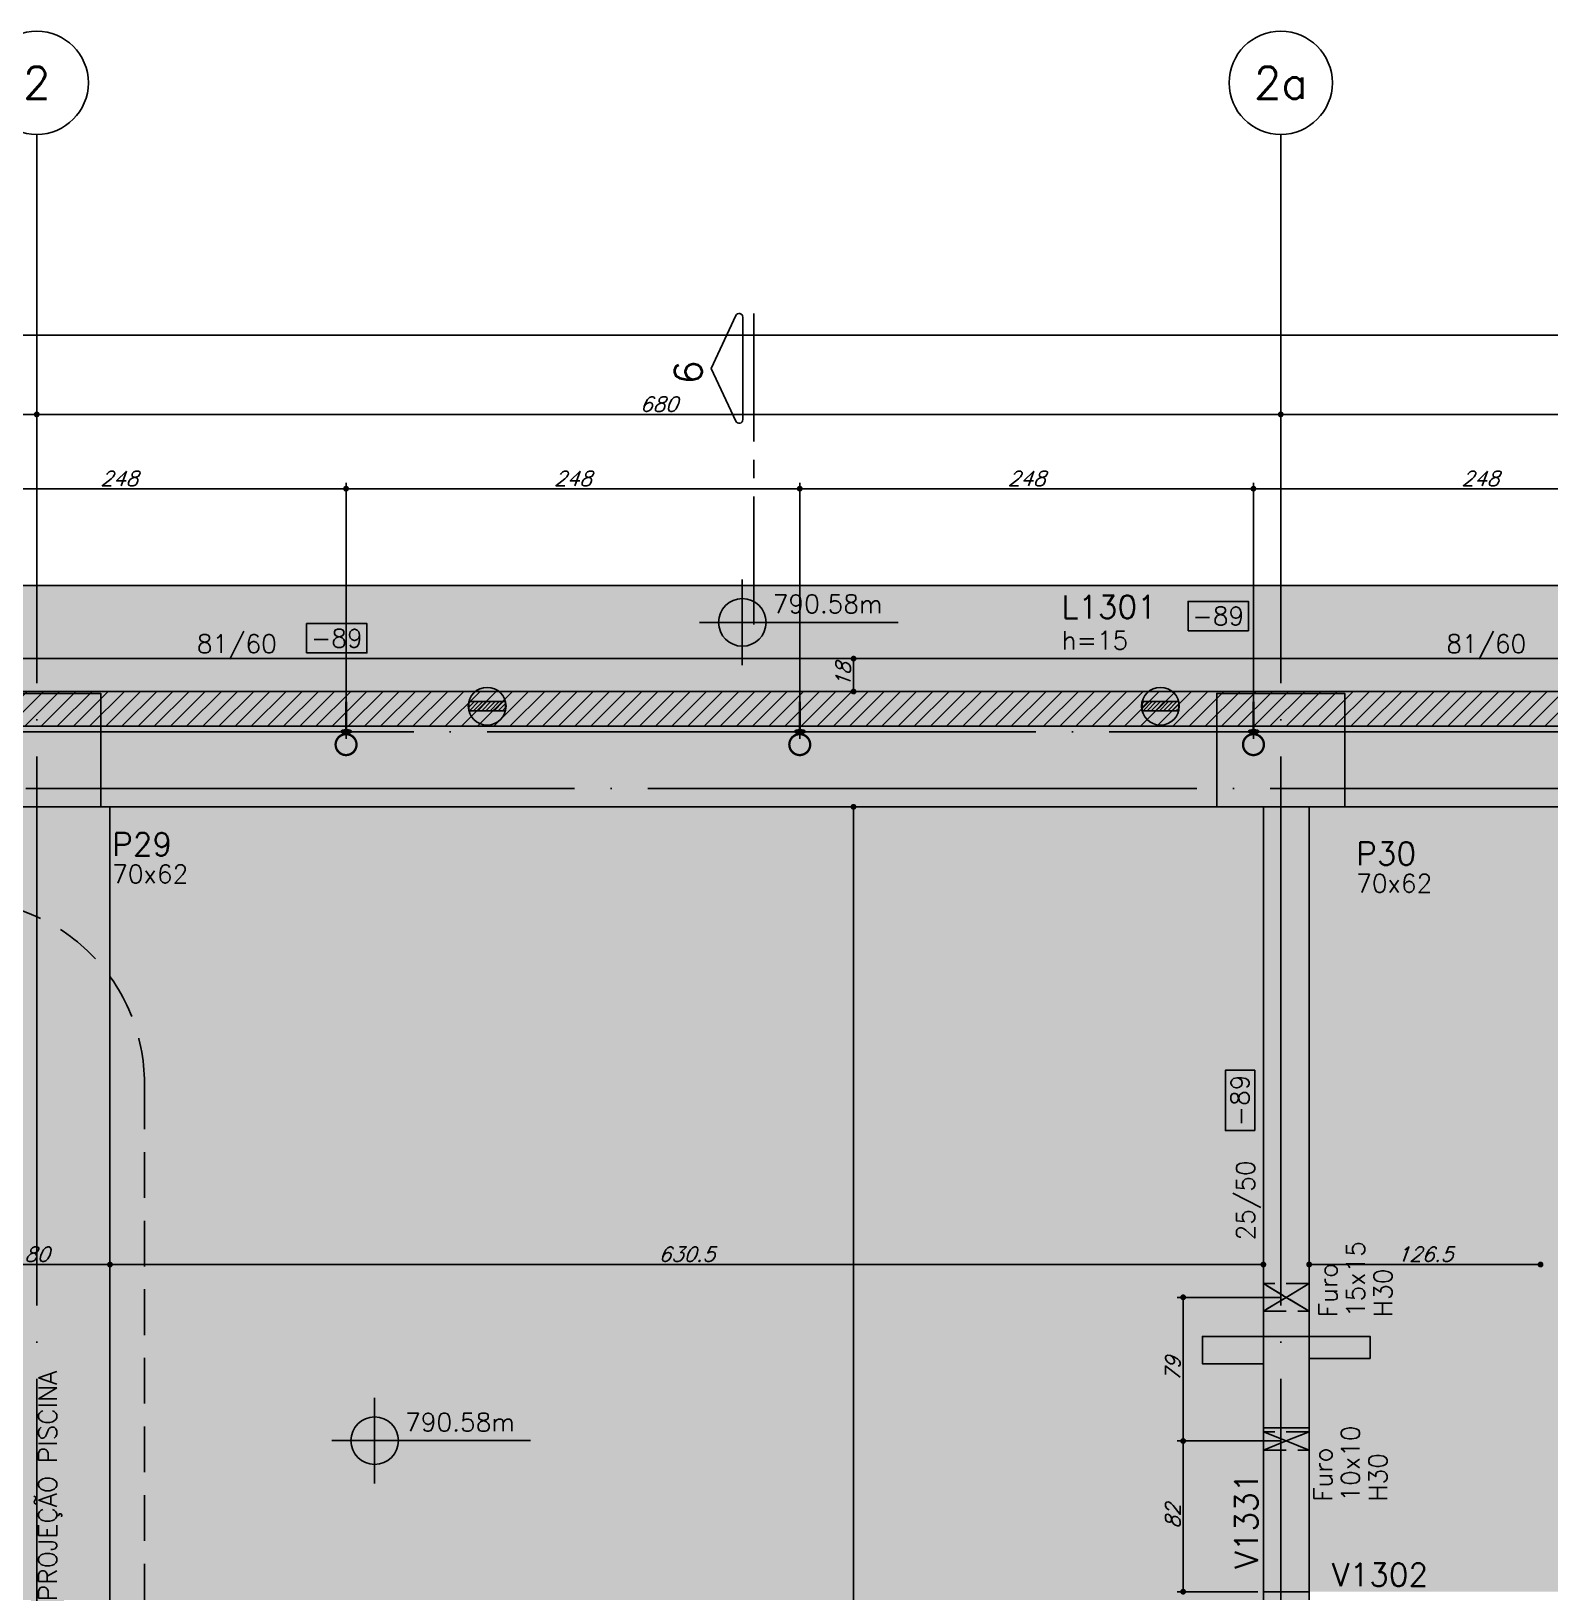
# Model space of a CAD drawing. Extents: x -5051 to 5519, y -2218 to 2282.
# Drawn here: x -2623 to -1793, y 904 to 1757 of the extents above; entities that cross this region are included whole.
import ezdxf
from ezdxf.enums import TextEntityAlignment as Align

# ---------------------------------------------------------------- set-up
doc = ezdxf.new("R2010")
doc.units = 0
doc.header["$LTSCALE"] = 50
doc.header["$MEASUREMENT"] = 0
for name, pattern in [('DASHED', [0.75, 0.5, -0.25]), ('EIXO', [6.8, 6, -0.4, 0, -0.4]), ('HIDDEN', [0.375, 0.25, -0.125])]:
    doc.linetypes.add(name, pattern=pattern)
doc.layers.get('0').update_dxf_attribs({"linetype": 'CONTINUOUS'})
doc.layers.get('DEFPOINTS').update_dxf_attribs({"linetype": 'CONTINUOUS'})
for name, color, linetype in [('71', 6, 'CONTINUOUS'), ('F-ARM', 6, 'CONTINUOUS'), ('F-CORTE', 4, 'CONTINUOUS'), ('F-CORTE-INDICAÇÃO', 4, 'CONTINUOUS'), ('F-COTAS', 106, 'CONTINUOUS'), ('F-COTAS ANCORAGEM', 106, 'CONTINUOUS'), ('F-COTAS-FUROS VIGA', 50, 'CONTINUOUS'), ('F-DESNIVEL-8', 11, 'CONTINUOUS'), ('F-EIXO', 12, 'EIXO'), ('F-FURO-PAREDE', 2, 'HIDDEN'), ('F-FURO-PAREDE-TEXTOS', 2, 'CONTINUOUS'), ('F-GANCHOS', 4, 'CONTINUOUS'), ('F-LAJES', 3, 'CONTINUOUS'), ('F-LAJES-DIM', 2, 'CONTINUOUS'), ('F-LAJES-NOME', 4, 'CONTINUOUS'), ('F-NÍVEL-PLANTA', 2, 'CONTINUOUS'), ('F-PILARES-DIM', 172, 'CONTINUOUS'), ('F-PILARES-M', 170, 'CONTINUOUS'), ('F-PILARES-NOME', 170, 'CONTINUOUS'), ('F-PILARES-S', 170, 'CONTINUOUS'), ('F-SOLIDO-CORTE', 71, 'CONTINUOUS'), ('F-TEXTO', 6, 'CONTINUOUS'), ('F-TEXTO-YELLOW', 2, 'CONTINUOUS'), ('F-VIGAS', 3, 'CONTINUOUS'), ('F-VIGAS-DIM', 2, 'CONTINUOUS'), ('F-VIGAS-NOME', 4, 'CONTINUOUS')]:
    doc.layers.add(name, color=color, linetype=linetype)
doc.layers.add('F-DESNIVEL-3', color=7, linetype='CONTINUOUS', true_color=0xd5c7ff)
doc.layers.add('F-DESNIVEL-6', color=7, linetype='CONTINUOUS', true_color=0xffdebd)
doc.styles.add('CP-TEXT-INCL', font='simplex.shx', dxfattribs={"oblique": 20})
doc.styles.add('MCP', font='simplex.shx')
doc.styles.add('ROMANS', font='simplex.shx')
doc.dimstyles.new('CP-COTAS-50', dxfattribs={"dimscale": 0.64, "dimtxt": 12.5, "dimasz": 5, "dimexe": 5, "dimexo": 5, "dimgap": 2.5, "dimtad": 1, "dimdec": 1, "dimdsep": 46, "dimtxsty": 'CP-TEXT-INCL', "dimblk1": 'DOT', "dimblk2": 'DOT', "dimsah": 1, "dimcen": 9, "dimclrd": 256, "dimclre": 256, "dimclrt": 256, "dimadec": 0, "dimazin": 0, "dimtfac": 1, "dimtdec": 1, "dimtmove": 2, "dimatfit": 3, "dimldrblk": 'DOT', "dimfxl": 5, "dimtolj": 1, "dimarcsym": 0})

# ---------------------------------------------------------------- blocks, each defined once
blk = doc.blocks.new('*U3')
at = {"layer": 'F-EIXO'}
blk.add_line((0, 0), (7197, 0), dxfattribs=at)
at = {"layer": 'F-TEXTO', "style": 'ROMANS'}
blk.add_attdef('EIXO', text='', height=17.5, dxfattribs=at).set_placement((-28.2072, 0), align=Align.MIDDLE_CENTER)
blk = doc.blocks.new('*U4')
at = {"layer": 'F-EIXO'}
blk.add_line((0, 0), (7285, 0), dxfattribs=at)
at = {"layer": 'F-TEXTO', "style": 'ROMANS'}
blk.add_attdef('EIXO', text='', height=17.5, dxfattribs=at).set_placement((-28.2072, 0), align=Align.MIDDLE_CENTER)
blk = doc.blocks.new('*U214')
at = {"layer": 'F-EIXO'}
blk.add_line((0, 0), (0, -2495.78), dxfattribs=at)
at = {"layer": 'F-EIXO', "color": 2, "linetype": 'Continuous'}
blk.add_circle((0, 28.21), 28.21, dxfattribs=at)
at = {"layer": 'F-TEXTO', "style": 'ROMANS'}
blk.add_attdef('EIXO', text='', height=17.5, rotation=360, dxfattribs=at).set_placement((0, 28.21), align=Align.MIDDLE_CENTER)
blk = doc.blocks.new('*U9')
at = {"layer": 'F-LAJES-DIM', "color": 1}
blk.add_lwpolyline([(0, 0), (33, 0), (33, 16), (0, 16)], close=True, dxfattribs=at)
at = {"layer": 'F-LAJES-DIM', "style": 'MCP'}
blk.add_attdef('DIM', text='', height=10, dxfattribs=at).set_placement((16.5, 8), align=Align.MIDDLE_CENTER)
blk = doc.blocks.new('*U12')
at = {"layer": 'F-VIGAS-DIM', "color": 1}
blk.add_lwpolyline([(0, 0), (33, 0), (33, 16), (0, 16)], close=True, dxfattribs=at)
at = {"layer": 'F-VIGAS-DIM', "style": 'MCP'}
blk.add_attdef('DIM', text='', height=10, dxfattribs=at).set_placement((16.5, 8), align=Align.MIDDLE_CENTER)
blk = doc.blocks.new('Nível - Planta')
at = {"layer": 'F-NÍVEL-PLANTA'}
h = blk.add_hatch(color=71, dxfattribs=at)
h.paths.add_polyline_path([(0, 0), (0, 0.26, 0.414214), (-0.26, 0)])
h.paths.add_polyline_path([(0.26, 0), (0, 0), (0, -0.26, 0.414214)])
for p, q in [((0, -0.469), (0, 0.469)), ((-0.469, 0), (1.704, 0))]:
    blk.add_line(p, q, dxfattribs=at)
blk.add_circle((0, 0), 0.26, dxfattribs=at)
at = {"layer": 'F-TEXTO', "color": 3, "style": 'MCP'}
blk.add_attdef('NÍVEL', (0.333, 0.102), '', height=0.2, dxfattribs=at)
blk = doc.blocks.new('*U16')
at = {"layer": 'F-CORTE-INDICAÇÃO'}
for p, q in [((70, 0), (0, 0)), ((80, 0), (90, 0)), ((100, 0), (170, 0))]:
    blk.add_line(p, q, dxfattribs=at)
blk.add_lwpolyline([(112, 6, -0.802585), (111.15, 9.81), (140, 23.26), (168.85, 9.81, -0.802585), (168, 6)], format="xyb", close=True, dxfattribs=at)
at = {"layer": 'F-CORTE-INDICAÇÃO', "style": 'ROMANS'}
blk.add_attdef('CORTE', text='', height=15, dxfattribs=at).set_placement((140, 35.76), align=Align.MIDDLE_CENTER)
at = {"layer": 'F-CORTE-INDICAÇÃO', "color": 2, "style": 'ROMANS'}
blk.add_attdef('FOLHA', text='', height=12, dxfattribs=at).set_placement((140, -10), align=Align.MIDDLE_CENTER)
blk = doc.blocks.new('_DOT')
at = {"color": 0, "linetype": 'ByBlock'}
blk.add_line((-0.5, 0), (-1, 0), dxfattribs=at)
at = {"color": 0, "linetype": 'ByBlock', "const_width": 0.5}
blk.add_lwpolyline([(-0.25, 0, 1), (0.25, 0, 1)], format="xyb", close=True, dxfattribs=at)
blk = doc.blocks.new('*D96')
at = {"layer": 'DEFPOINTS', "color": 0, "linetype": 'Continuous', "transparency": 16777216}
for p in [(-2173.54, 1333.5), (-2173.54, 1333.5), (-2173.54, 399)]:
    blk.add_point(p, dxfattribs=at)
at = {"layer": 'F-COTAS', "linetype": 'Continuous', "lineweight": -2, "transparency": 16777216}
blk.add_line((-2173.54, 402.2), (-2173.54, 1330.3), dxfattribs=at)
at = {"layer": 'F-COTAS', "linetype": 'Continuous', "lineweight": -2, "transparency": 16777216, "xscale": 3.2, "yscale": 3.2, "zscale": 3.2}
for p, rotation in [((-2173.54, 1333.5), 90), ((-2173.54, 399), 270)]:
    blk.add_blockref('_DOT', p, dxfattribs=dict(at, rotation=rotation))
at = {"layer": 'F-COTAS', "linetype": 'Continuous', "transparency": 16777216, "insert": (-2179.14, 866.25), "char_height": 8, "attachment_point": 5, "rotation": 90, "style": 'CP-TEXT-INCL'}
blk.add_mtext('\\A1;934.5', dxfattribs=at)
blk = doc.blocks.new('*D97')
at = {"layer": 'DEFPOINTS', "color": 0, "linetype": 'Continuous', "transparency": 16777216}
for p in [(-2173.54, 1414.5), (-2173.54, 1414.5), (-2173.54, 1396.5)]:
    blk.add_point(p, dxfattribs=at)
at = {"layer": 'F-COTAS', "linetype": 'Continuous', "lineweight": -2, "transparency": 16777216}
blk.add_line((-2173.54, 1399.7), (-2173.54, 1411.3), dxfattribs=at)
at = {"layer": 'F-COTAS', "linetype": 'Continuous', "lineweight": -2, "transparency": 16777216, "xscale": 3.2, "yscale": 3.2, "zscale": 3.2}
for p, rotation in [((-2173.54, 1414.5), 90), ((-2173.54, 1396.5), 270)]:
    blk.add_blockref('_DOT', p, dxfattribs=dict(at, rotation=rotation))
at = {"layer": 'F-COTAS', "linetype": 'Continuous', "transparency": 16777216, "insert": (-2179.14, 1405.5), "char_height": 8, "attachment_point": 5, "rotation": 90, "style": 'CP-TEXT-INCL'}
blk.add_mtext('\\A1;18', dxfattribs=at)
blk = doc.blocks.new('*D147')
at = {"layer": 'DEFPOINTS', "color": 0, "linetype": 'Continuous', "transparency": 16777216}
for p in [(-2660, 1083.32), (-2580, 1083.32), (-2580, 1083.32)]:
    blk.add_point(p, dxfattribs=at)
at = {"layer": 'F-COTAS', "linetype": 'Continuous', "lineweight": -2, "transparency": 16777216}
blk.add_line((-2656.8, 1083.32), (-2583.2, 1083.32), dxfattribs=at)
at = {"layer": 'F-COTAS', "linetype": 'Continuous', "lineweight": -2, "transparency": 16777216, "xscale": 3.2, "yscale": 3.2, "zscale": 3.2, "rotation": 180}
blk.add_blockref('_DOT', (-2660, 1083.32), dxfattribs=at)
at = {"layer": 'F-COTAS', "linetype": 'Continuous', "lineweight": -2, "transparency": 16777216, "xscale": 3.2, "yscale": 3.2, "zscale": 3.2}
blk.add_blockref('_DOT', (-2580, 1083.32), dxfattribs=at)
at = {"layer": 'F-COTAS', "linetype": 'Continuous', "transparency": 16777216, "insert": (-2620, 1088.92), "char_height": 8, "attachment_point": 5, "style": 'CP-TEXT-INCL'}
blk.add_mtext('\\A1;80', dxfattribs=at)
blk = doc.blocks.new('*D148')
at = {"layer": 'DEFPOINTS', "color": 0, "linetype": 'Continuous', "transparency": 16777216}
for p in [(-2580, 1083.32), (-1949.5, 1083.32), (-1949.5, 1083.32)]:
    blk.add_point(p, dxfattribs=at)
at = {"layer": 'F-COTAS', "linetype": 'Continuous', "lineweight": -2, "transparency": 16777216}
blk.add_line((-2576.8, 1083.32), (-1952.7, 1083.32), dxfattribs=at)
at = {"layer": 'F-COTAS', "linetype": 'Continuous', "lineweight": -2, "transparency": 16777216, "xscale": 3.2, "yscale": 3.2, "zscale": 3.2, "rotation": 180}
blk.add_blockref('_DOT', (-2580, 1083.32), dxfattribs=at)
at = {"layer": 'F-COTAS', "linetype": 'Continuous', "lineweight": -2, "transparency": 16777216, "xscale": 3.2, "yscale": 3.2, "zscale": 3.2}
blk.add_blockref('_DOT', (-1949.5, 1083.32), dxfattribs=at)
at = {"layer": 'F-COTAS', "linetype": 'Continuous', "transparency": 16777216, "insert": (-2264.75, 1088.92), "char_height": 8, "attachment_point": 5, "style": 'CP-TEXT-INCL'}
blk.add_mtext('\\A1;630.5', dxfattribs=at)
blk = doc.blocks.new('*D149')
at = {"layer": 'DEFPOINTS', "color": 0, "linetype": 'Continuous', "transparency": 16777216}
for p in [(-1924.5, 1083.32), (-1798, 1083.32), (-1798, 1083.32)]:
    blk.add_point(p, dxfattribs=at)
at = {"layer": 'F-COTAS', "linetype": 'Continuous', "lineweight": -2, "transparency": 16777216}
blk.add_line((-1921.3, 1083.32), (-1801.2, 1083.32), dxfattribs=at)
at = {"layer": 'F-COTAS', "linetype": 'Continuous', "lineweight": -2, "transparency": 16777216, "xscale": 3.2, "yscale": 3.2, "zscale": 3.2, "rotation": 180}
blk.add_blockref('_DOT', (-1924.5, 1083.32), dxfattribs=at)
at = {"layer": 'F-COTAS', "linetype": 'Continuous', "lineweight": -2, "transparency": 16777216, "xscale": 3.2, "yscale": 3.2, "zscale": 3.2}
blk.add_blockref('_DOT', (-1798, 1083.32), dxfattribs=at)
at = {"layer": 'F-COTAS', "linetype": 'Continuous', "transparency": 16777216, "insert": (-1861.25, 1088.92), "char_height": 8, "attachment_point": 5, "style": 'CP-TEXT-INCL'}
blk.add_mtext('\\A1;126.5', dxfattribs=at)
blk = doc.blocks.new('*D370')
at = {"layer": 'DEFPOINTS', "color": 0, "linetype": 'Continuous', "transparency": 16777216}
for p in [(-1993.36, 986.88), (-1937, 986.88), (-1949.43, 904.5)]:
    blk.add_point(p, dxfattribs=at)
at = {"layer": 'F-COTAS-FUROS VIGA', "linetype": 'Continuous', "lineweight": -2, "transparency": 16777216}
for p, q in [((-1940.2, 986.88), (-1996.56, 986.88)), ((-1993.36, 907.7), (-1993.36, 983.68)), ((-1952.63, 904.5), (-1996.56, 904.5))]:
    blk.add_line(p, q, dxfattribs=at)
at = {"layer": 'F-COTAS-FUROS VIGA', "linetype": 'Continuous', "lineweight": -2, "transparency": 16777216, "xscale": 3.2, "yscale": 3.2, "zscale": 3.2}
for p, rotation in [((-1993.36, 986.88), 90), ((-1993.36, 904.5), 270)]:
    blk.add_blockref('_DOT', p, dxfattribs=dict(at, rotation=rotation))
at = {"layer": 'F-COTAS-FUROS VIGA', "linetype": 'Continuous', "transparency": 16777216, "insert": (-1998.96, 945.69), "char_height": 8, "attachment_point": 5, "rotation": 90, "style": 'CP-TEXT-INCL'}
blk.add_mtext('\\A1;82', dxfattribs=at)
blk = doc.blocks.new('*D371')
at = {"layer": 'DEFPOINTS', "color": 0, "linetype": 'Continuous', "transparency": 16777216}
for p in [(-1937, 1065.39), (-1993.36, 986.88), (-1985.23, 986.88)]:
    blk.add_point(p, dxfattribs=at)
at = {"layer": 'F-COTAS-FUROS VIGA', "linetype": 'Continuous', "lineweight": -2, "transparency": 16777216}
for p, q in [((-1940.2, 1065.39), (-1996.56, 1065.39)), ((-1993.36, 1062.19), (-1993.36, 990.08)), ((-1988.43, 986.88), (-1996.56, 986.88))]:
    blk.add_line(p, q, dxfattribs=at)
at = {"layer": 'F-COTAS-FUROS VIGA', "linetype": 'Continuous', "lineweight": -2, "transparency": 16777216, "xscale": 3.2, "yscale": 3.2, "zscale": 3.2}
for p, rotation in [((-1993.36, 1065.39), 90), ((-1993.36, 986.88), 270)]:
    blk.add_blockref('_DOT', p, dxfattribs=dict(at, rotation=rotation))
at = {"layer": 'F-COTAS-FUROS VIGA', "linetype": 'Continuous', "transparency": 16777216, "insert": (-1998.96, 1026.14), "char_height": 8, "attachment_point": 5, "rotation": 90, "style": 'CP-TEXT-INCL'}
blk.add_mtext('\\A1;79', dxfattribs=at)
blk = doc.blocks.new('PB-ANC_VISTA')
at = {"layer": 'F-GANCHOS'}
h = blk.add_hatch(color=256, dxfattribs=at)
edge = h.paths.add_edge_path()
edge.add_ellipse((0, 0.0049), major_axis=(-0.0142, 0), ratio=0.343552, start_angle=152.7965, end_angle=253.9579, ccw=False)
edge.add_spline(control_points=[(0.0126, 0.0027), (0.0118, 0.0035), (0.0109, 0.0039), (0.0094, 0.0046), (0.0089, 0.0048), (0.0084, 0.0049)], knot_values=[3.709013, 3.709013, 3.709013, 3.709013, 3.826962, 3.826962, 3.975536, 3.975536, 3.975536, 3.975536], degree=3, periodic=0)
edge.add_spline(control_points=[(0.0084, 0.0049), (0.0083, 0.005), (0.0082, 0.005), (0.0075, 0.0052), (0.0068, 0.0054), (0.0054, 0.0056), (0.0046, 0.0057), (0.0025, 0.006), (0.001, 0.006), (-0.0019, 0.006), (-0.0033, 0.0059), (-0.006, 0.0055), (-0.0072, 0.0053), (-0.0083, 0.005), (-0.0084, 0.0049), (-0.0084, 0.0049)], knot_values=[3.975536, 3.975536, 3.975536, 3.975536, 4.020815, 4.020815, 4.214669, 4.214669, 4.408523, 4.408523, 4.746248, 4.746248, 5.083972, 5.083972, 5.421697, 5.421697, 5.450325, 5.450325, 5.450325, 5.450325], degree=3, periodic=0)
edge.add_spline(control_points=[(-0.0084, 0.0049), (-0.009, 0.0047), (-0.0094, 0.0046), (-0.0101, 0.0043), (-0.0109, 0.004), (-0.0119, 0.0031), (-0.0123, 0.0028), (-0.0125, 0.0026)], knot_values=[5.450325, 5.450325, 5.450325, 5.450325, 5.63804, 5.63804, 5.767465, 5.767465, 5.83324, 5.83324, 5.83324, 5.83324], degree=3, periodic=0)
edge.add_ellipse((0, 0.0049), major_axis=(-0.0142, 0), ratio=0.343552, start_angle=286.0421, end_angle=388.2135, ccw=False)
edge.add_arc((0, 0.0406), 0.0312, 262.7795, 270)
edge.add_arc((0, 0.0406), 0.0312, 270, 277.2205)
edge = h.paths.add_edge_path()
edge.add_spline(control_points=[(-0.0084, 0.0049), (-0.0081, 0.0048), (-0.0077, 0.0047), (-0.0062, 0.0044), (-0.0049, 0.0042), (-0.0022, 0.0039), (-0.0008, 0.0039), (0.0023, 0.0039), (0.0039, 0.004), (0.0065, 0.0044), (0.0076, 0.0047), (0.0084, 0.0049)], knot_values=[0.872578, 0.872578, 0.872578, 0.872578, 0.983497, 0.983497, 1.300773, 1.300773, 1.618048, 1.618048, 1.991026, 1.991026, 2.268927, 2.268927, 2.268927, 2.268927], degree=3, periodic=0)
edge.add_spline(control_points=[(0.0084, 0.0049), (0.0089, 0.0048), (0.0094, 0.0046), (0.0109, 0.0039), (0.0118, 0.0035), (0.0126, 0.0027)], knot_values=[3.709013, 3.709013, 3.709013, 3.709013, 3.857587, 3.857587, 3.975536, 3.975536, 3.975536, 3.975536], degree=3, periodic=0)
edge.add_ellipse((0, 0.0049), major_axis=(-0.0142, 0), ratio=0.343552, start_angle=28.2135, end_angle=152.7965, ccw=False)
edge.add_spline(control_points=[(-0.0125, 0.0026), (-0.0123, 0.0028), (-0.0119, 0.0031), (-0.0109, 0.004), (-0.0101, 0.0043), (-0.0094, 0.0046), (-0.009, 0.0047), (-0.0084, 0.0049)], knot_values=[5.450325, 5.450325, 5.450325, 5.450325, 5.5161, 5.5161, 5.645525, 5.645525, 5.83324, 5.83324, 5.83324, 5.83324], degree=3, periodic=0)
blk.add_line((0.0031, 0.0093), (-0.0031, 0.0093), dxfattribs=at)
at = {"layer": 'F-GANCHOS', "const_width": 0.00625}
blk.add_lwpolyline([(-0.0005, 0.0121, -1), (-0.0005, 0.0683, -1)], format="xyb", close=True, dxfattribs=at)
blk.add_lwpolyline([(-0.0005, -0.0757), (-0.0005, 0.0098)], dxfattribs=at)
at = {"layer": 'F-GANCHOS'}
blk.add_ellipse((0, 0.0049), major_axis=(-0.0142, 0), ratio=0.343552, dxfattribs=at)
for points, knots in [([(0.0126, 0.0027), (0.0118, 0.0035), (0.0109, 0.0039), (0.0091, 0.0047), (0.0086, 0.0049), (0.0075, 0.0052), (0.0068, 0.0054), (0.0054, 0.0056), (0.0046, 0.0057), (0.0025, 0.006), (0.001, 0.006), (-0.0019, 0.006), (-0.0033, 0.0059), (-0.006, 0.0055), (-0.0072, 0.0053), (-0.0088, 0.0048), (-0.0094, 0.0046), (-0.0101, 0.0043), (-0.0109, 0.004), (-0.0119, 0.0031), (-0.0123, 0.0028), (-0.0125, 0.0026)], [3.709013, 3.709013, 3.709013, 3.709013, 3.826962, 3.826962, 4.020815, 4.020815, 4.214669, 4.214669, 4.408523, 4.408523, 4.746248, 4.746248, 5.083972, 5.083972, 5.421697, 5.421697, 5.63804, 5.63804, 5.767465, 5.767465, 5.83324, 5.83324, 5.83324, 5.83324]), ([(-0.0084, 0.0049), (-0.0081, 0.0048), (-0.0077, 0.0047), (-0.0062, 0.0044), (-0.0049, 0.0042), (-0.0022, 0.0039), (-0.0008, 0.0039), (0.0023, 0.0039), (0.0039, 0.004), (0.0065, 0.0044), (0.0076, 0.0047), (0.0084, 0.0049)], [0.872578, 0.872578, 0.872578, 0.872578, 0.983497, 0.983497, 1.300773, 1.300773, 1.618048, 1.618048, 1.991026, 1.991026, 2.268927, 2.268927, 2.268927, 2.268927])]:
    blk.add_open_spline(points, degree=3, knots=knots, dxfattribs=at)
blk = doc.blocks.new('*U407')
at = {"layer": 'F-GANCHOS', "xscale": 203.1746031736276, "yscale": 203.1746031736276, "zscale": 203.1746031736276}
blk.add_blockref('PB-ANC_VISTA', (6.25, -3.49), dxfattribs=at)
blk = doc.blocks.new('*D458')
at = {"layer": 'DEFPOINTS', "color": 0, "linetype": 'Continuous', "transparency": 16777216}
for p in [(3299.5, 1591.38), (-3549.5, 1454.5), (3299.5, 1437)]:
    blk.add_point(p, dxfattribs=at)
at = {"layer": 'F-COTAS', "linetype": 'Continuous', "lineweight": -2, "transparency": 16777216}
for p, q in [((-3549.5, 1457.7), (-3549.5, 1594.58)), ((-3546.3, 1591.38), (3296.3, 1591.38)), ((3299.5, 1440.2), (3299.5, 1594.58))]:
    blk.add_line(p, q, dxfattribs=at)
at = {"layer": 'F-COTAS', "linetype": 'Continuous', "lineweight": -2, "transparency": 16777216, "xscale": 3.2, "yscale": 3.2, "zscale": 3.2, "rotation": 180}
blk.add_blockref('_DOT', (-3549.5, 1591.38), dxfattribs=at)
at = {"layer": 'F-COTAS', "linetype": 'Continuous', "lineweight": -2, "transparency": 16777216, "xscale": 3.2, "yscale": 3.2, "zscale": 3.2}
blk.add_blockref('_DOT', (3299.5, 1591.38), dxfattribs=at)
at = {"layer": 'F-COTAS', "linetype": 'Continuous', "transparency": 16777216, "insert": (-125, 1596.98), "char_height": 8, "attachment_point": 5, "style": 'CP-TEXT-INCL'}
blk.add_mtext('\\A1;6849', dxfattribs=at)
blk = doc.blocks.new('*D410')
at = {"layer": 'DEFPOINTS', "color": 0, "linetype": 'Continuous', "transparency": 16777216}
for p in [(-1940, 1547.98), (-1940, 1543.98), (-1259.5, 1543.98)]:
    blk.add_point(p, dxfattribs=at)
at = {"layer": 'F-COTAS', "linetype": 'Continuous', "lineweight": -2, "transparency": 16777216}
for p, q in [((-1940, 1547.18), (-1940, 1551.18)), ((-1262.7, 1547.98), (-1936.8, 1547.98)), ((-1259.5, 1547.18), (-1259.5, 1551.18))]:
    blk.add_line(p, q, dxfattribs=at)
at = {"layer": 'F-COTAS', "linetype": 'Continuous', "lineweight": -2, "transparency": 16777216, "xscale": 3.2, "yscale": 3.2, "zscale": 3.2, "rotation": 180}
blk.add_blockref('_DOT', (-1940, 1547.98), dxfattribs=at)
at = {"layer": 'F-COTAS', "linetype": 'Continuous', "lineweight": -2, "transparency": 16777216, "xscale": 3.2, "yscale": 3.2, "zscale": 3.2}
blk.add_blockref('_DOT', (-1259.5, 1547.98), dxfattribs=at)
at = {"layer": 'F-COTAS', "linetype": 'Continuous', "transparency": 16777216, "insert": (-1599.75, 1553.58), "char_height": 8, "attachment_point": 5, "style": 'CP-TEXT-INCL'}
blk.add_mtext('\\A1;680.5', dxfattribs=at)
blk = doc.blocks.new('*D411')
at = {"layer": 'DEFPOINTS', "color": 0, "linetype": 'Continuous', "transparency": 16777216}
for p in [(-2620, 1547.98), (-2620, 1543.98), (-1940, 1543.98)]:
    blk.add_point(p, dxfattribs=at)
at = {"layer": 'F-COTAS', "linetype": 'Continuous', "lineweight": -2, "transparency": 16777216}
for p, q in [((-2620, 1547.18), (-2620, 1551.18)), ((-1943.2, 1547.98), (-2616.8, 1547.98)), ((-1940, 1547.18), (-1940, 1551.18))]:
    blk.add_line(p, q, dxfattribs=at)
at = {"layer": 'F-COTAS', "linetype": 'Continuous', "lineweight": -2, "transparency": 16777216, "xscale": 3.2, "yscale": 3.2, "zscale": 3.2, "rotation": 180}
blk.add_blockref('_DOT', (-2620, 1547.98), dxfattribs=at)
at = {"layer": 'F-COTAS', "linetype": 'Continuous', "lineweight": -2, "transparency": 16777216, "xscale": 3.2, "yscale": 3.2, "zscale": 3.2}
blk.add_blockref('_DOT', (-1940, 1547.98), dxfattribs=at)
at = {"layer": 'F-COTAS', "linetype": 'Continuous', "transparency": 16777216, "insert": (-2280, 1553.58), "char_height": 8, "attachment_point": 5, "style": 'CP-TEXT-INCL'}
blk.add_mtext('\\A1;680', dxfattribs=at)
blk = doc.blocks.new('*D412')
at = {"layer": 'DEFPOINTS', "color": 0, "linetype": 'Continuous', "transparency": 16777216}
for p in [(-3300, 1547.98), (-3300, 1543.98), (-2620, 1543.98)]:
    blk.add_point(p, dxfattribs=at)
at = {"layer": 'F-COTAS', "linetype": 'Continuous', "lineweight": -2, "transparency": 16777216}
for p, q in [((-3300, 1547.18), (-3300, 1551.18)), ((-2623.2, 1547.98), (-3296.8, 1547.98)), ((-2620, 1547.18), (-2620, 1551.18))]:
    blk.add_line(p, q, dxfattribs=at)
at = {"layer": 'F-COTAS', "linetype": 'Continuous', "lineweight": -2, "transparency": 16777216, "xscale": 3.2, "yscale": 3.2, "zscale": 3.2, "rotation": 180}
blk.add_blockref('_DOT', (-3300, 1547.98), dxfattribs=at)
at = {"layer": 'F-COTAS', "linetype": 'Continuous', "lineweight": -2, "transparency": 16777216, "xscale": 3.2, "yscale": 3.2, "zscale": 3.2}
blk.add_blockref('_DOT', (-2620, 1547.98), dxfattribs=at)
at = {"layer": 'F-COTAS', "linetype": 'Continuous', "transparency": 16777216, "insert": (-2960, 1553.58), "char_height": 8, "attachment_point": 5, "style": 'CP-TEXT-INCL'}
blk.add_mtext('\\A1;680', dxfattribs=at)
blk = doc.blocks.new('*D519')
at = {"layer": 'DEFPOINTS', "color": 0, "linetype": 'Continuous', "transparency": 16777216}
for p in [(-1954.94, 1507.38), (-1954.94, 1367.5), (-1706.94, 1367.5)]:
    blk.add_point(p, dxfattribs=at)
at = {"layer": 'F-COTAS ANCORAGEM', "linetype": 'Continuous', "lineweight": -2, "transparency": 16777216}
for p, q in [((-1954.94, 1370.7), (-1954.94, 1510.58)), ((-1706.94, 1370.7), (-1706.94, 1510.58)), ((-1710.14, 1507.38), (-1951.74, 1507.38))]:
    blk.add_line(p, q, dxfattribs=at)
at = {"layer": 'F-COTAS ANCORAGEM', "linetype": 'Continuous', "lineweight": -2, "transparency": 16777216, "xscale": 3.2, "yscale": 3.2, "zscale": 3.2, "rotation": 180}
blk.add_blockref('_DOT', (-1954.94, 1507.38), dxfattribs=at)
at = {"layer": 'F-COTAS ANCORAGEM', "linetype": 'Continuous', "lineweight": -2, "transparency": 16777216, "xscale": 3.2, "yscale": 3.2, "zscale": 3.2}
blk.add_blockref('_DOT', (-1706.94, 1507.38), dxfattribs=at)
at = {"layer": 'F-COTAS ANCORAGEM', "linetype": 'Continuous', "transparency": 16777216, "insert": (-1830.94, 1512.98), "char_height": 8, "attachment_point": 5, "style": 'CP-TEXT-INCL'}
blk.add_mtext('\\A1;248', dxfattribs=at)
blk = doc.blocks.new('*D520')
at = {"layer": 'DEFPOINTS', "color": 0, "linetype": 'Continuous', "transparency": 16777216}
for p in [(-2202.94, 1507.38), (-2202.94, 1367.5), (-1954.94, 1367.5)]:
    blk.add_point(p, dxfattribs=at)
at = {"layer": 'F-COTAS ANCORAGEM', "linetype": 'Continuous', "lineweight": -2, "transparency": 16777216}
for p, q in [((-2202.94, 1370.7), (-2202.94, 1510.58)), ((-1954.94, 1370.7), (-1954.94, 1510.58)), ((-1958.14, 1507.38), (-2199.74, 1507.38))]:
    blk.add_line(p, q, dxfattribs=at)
at = {"layer": 'F-COTAS ANCORAGEM', "linetype": 'Continuous', "lineweight": -2, "transparency": 16777216, "xscale": 3.2, "yscale": 3.2, "zscale": 3.2, "rotation": 180}
blk.add_blockref('_DOT', (-2202.94, 1507.38), dxfattribs=at)
at = {"layer": 'F-COTAS ANCORAGEM', "linetype": 'Continuous', "lineweight": -2, "transparency": 16777216, "xscale": 3.2, "yscale": 3.2, "zscale": 3.2}
blk.add_blockref('_DOT', (-1954.94, 1507.38), dxfattribs=at)
at = {"layer": 'F-COTAS ANCORAGEM', "linetype": 'Continuous', "transparency": 16777216, "insert": (-2078.94, 1512.98), "char_height": 8, "attachment_point": 5, "style": 'CP-TEXT-INCL'}
blk.add_mtext('\\A1;248', dxfattribs=at)
blk = doc.blocks.new('*D521')
at = {"layer": 'DEFPOINTS', "color": 0, "linetype": 'Continuous', "transparency": 16777216}
for p in [(-2450.94, 1507.38), (-2450.94, 1367.5), (-2202.94, 1367.5)]:
    blk.add_point(p, dxfattribs=at)
at = {"layer": 'F-COTAS ANCORAGEM', "linetype": 'Continuous', "lineweight": -2, "transparency": 16777216}
for p, q in [((-2450.94, 1370.7), (-2450.94, 1510.58)), ((-2202.94, 1370.7), (-2202.94, 1510.58)), ((-2206.14, 1507.38), (-2447.74, 1507.38))]:
    blk.add_line(p, q, dxfattribs=at)
at = {"layer": 'F-COTAS ANCORAGEM', "linetype": 'Continuous', "lineweight": -2, "transparency": 16777216, "xscale": 3.2, "yscale": 3.2, "zscale": 3.2, "rotation": 180}
blk.add_blockref('_DOT', (-2450.94, 1507.38), dxfattribs=at)
at = {"layer": 'F-COTAS ANCORAGEM', "linetype": 'Continuous', "lineweight": -2, "transparency": 16777216, "xscale": 3.2, "yscale": 3.2, "zscale": 3.2}
blk.add_blockref('_DOT', (-2202.94, 1507.38), dxfattribs=at)
at = {"layer": 'F-COTAS ANCORAGEM', "linetype": 'Continuous', "transparency": 16777216, "insert": (-2326.94, 1512.98), "char_height": 8, "attachment_point": 5, "style": 'CP-TEXT-INCL'}
blk.add_mtext('\\A1;248', dxfattribs=at)
blk = doc.blocks.new('*D522')
at = {"layer": 'DEFPOINTS', "color": 0, "linetype": 'Continuous', "transparency": 16777216}
for p in [(-2698.94, 1507.38), (-2698.94, 1367.5), (-2450.94, 1367.5)]:
    blk.add_point(p, dxfattribs=at)
at = {"layer": 'F-COTAS ANCORAGEM', "linetype": 'Continuous', "lineweight": -2, "transparency": 16777216}
for p, q in [((-2698.94, 1370.7), (-2698.94, 1510.58)), ((-2450.94, 1370.7), (-2450.94, 1510.58)), ((-2454.14, 1507.38), (-2695.74, 1507.38))]:
    blk.add_line(p, q, dxfattribs=at)
at = {"layer": 'F-COTAS ANCORAGEM', "linetype": 'Continuous', "lineweight": -2, "transparency": 16777216, "xscale": 3.2, "yscale": 3.2, "zscale": 3.2, "rotation": 180}
blk.add_blockref('_DOT', (-2698.94, 1507.38), dxfattribs=at)
at = {"layer": 'F-COTAS ANCORAGEM', "linetype": 'Continuous', "lineweight": -2, "transparency": 16777216, "xscale": 3.2, "yscale": 3.2, "zscale": 3.2}
blk.add_blockref('_DOT', (-2450.94, 1507.38), dxfattribs=at)
at = {"layer": 'F-COTAS ANCORAGEM', "linetype": 'Continuous', "transparency": 16777216, "insert": (-2574.94, 1512.98), "char_height": 8, "attachment_point": 5, "style": 'CP-TEXT-INCL'}
blk.add_mtext('\\A1;248', dxfattribs=at)
blk = doc.blocks.new('PONTO ANCORAGEM_EST')
at = {"layer": 'F-ARM'}
h = blk.add_hatch(dxfattribs=at)
h.set_pattern_fill('ANSI31', color=2, scale=0.5)
h.set_pattern_definition([(45, (0, 0), (-1.122532, 1.122532), [])])
h.paths.add_polyline_path([(-1159.55, 5937.09), (-1179.55, 5937.09), (-1179.55, 5932.09), (-1159.55, 5932.09)])
at = {"layer": 'F-ARM', "color": 3, "elevation": 0}
blk.add_lwpolyline([(-1179.55, 5932.09), (-1159.55, 5932.09), (-1159.55, 5937.09), (-1179.55, 5937.09)], close=True, dxfattribs=at)
at = {"layer": 'F-ARM', "color": 3}
blk.add_circle((-1169.55, 5934.59, 0), 10.31, dxfattribs=at)

msp = doc.modelspace()

# ---------------------------------------------------------------- hatches: boundary and pattern name
at = {"layer": '71', "linetype": 'Continuous'}
h = msp.add_hatch(dxfattribs=at)
h.set_pattern_fill('ANSI31', color=1, scale=50)
h.paths.add_polyline_path([(-1605.8, 1396.5), (-3489.5, 1396.5), (-3489.5, 1377.5), (-1605.8, 1377.5)])
at = {"layer": 'F-DESNIVEL-8', "linetype": 'Continuous'}
for points in [[(-2655, 1333.5), (-2585, 1333.5), (-2585, 1395.5), (-2655, 1395.5)], [(-1975, 1333.5), (-1905, 1333.5), (-1905, 1395.5), (-1975, 1395.5)]]:
    msp.add_hatch(color=256, dxfattribs=at).paths.add_polyline_path(points, flags=16)
at = {"layer": 'F-SOLIDO-CORTE', "linetype": 'Continuous'}
msp.add_hatch(color=256, dxfattribs=at).paths.add_polyline_path([(-1949.5, 994.052), (-1924.5, 994.052), (-1924.5, 1032.052), (-1891.15, 1032.052), (-1891.15, 1044.052), (-1949.5, 1044.052), (-1982.85, 1044.052), (-1982.85, 1029.052), (-1949.5, 1029.052)], flags=16)

# ---------------------------------------------------------------- linework, layer by layer
at = {"color": 4, "linetype": 'DASHED'}
msp.add_lwpolyline([(-3279.785, 1282.285), (-2661.145, 1282.285, -0.4142136), (-2561.145, 1182.285), (-2561.145, 434.215, -0.4142136), (-2661.145, 334.215), (-2958.785, 334.215, -0.4142136), (-3058.785, 434.215), (-3058.785, 472.715, 0.4142136), (-3158.785, 572.715), (-3279.785, 572.715, -0.4142136), (-3379.785, 672.715), (-3379.785, 1182.285, -0.4142136)], format="xyb", close=True, dxfattribs=at)
at = {"layer": '71', "color": 2, "linetype": 'Continuous'}
for p, q in [((-1605.8, 1396.5), (-3489.5, 1396.5)), ((-3489.5, 1377.5), (-1605.8, 1377.5))]:
    msp.add_line(p, q, dxfattribs=at)
at = {"layer": 'F-CORTE', "linetype": 'Continuous'}
for points in [[(-1891.15, 1044.052), (-1949.5, 1044.052), (-1982.85, 1044.052)], [(-1982.85, 1029.052), (-1949.5, 1029.052), (-1949.5, 994.052), (-1924.5, 994.052), (-1924.5, 1032.052), (-1891.15, 1032.052)]]:
    msp.add_lwpolyline(points, dxfattribs=at)
at = {"layer": 'F-DESNIVEL-3', "linetype": 'Continuous'}
msp.add_solid([(-1924.4, 904.4), (-1949.427, 905.859), (-1924.5, 606.5), (-1949.5, 606.5)], dxfattribs=at)
at = {"layer": 'F-DESNIVEL-6', "linetype": 'Continuous'}
for points in [[(-2660, 1197), (-2580, 1197), (-2655.1, 1333.4)], [(-2655.1, 1333.4), (-2580, 1197), (-2584.9, 1333.4)], [(-2580, 1197), (-2580, 1333.5), (-2584.9, 1333.4)], [(-2584.9, 1333.4), (-2580, 1333.5), (-2584.9, 1333.5)], [(-2580, 658), (-2580, 1197), (-2660, 1197)], [(-2580, 658), (-2660, 1197), (-2660, 658)]]:
    msp.add_solid(points, dxfattribs=at)
at = {"layer": 'F-DESNIVEL-8', "linetype": 'Continuous'}
for points in [[(3262.5, 1454.5), (-3509.5, 1454.5), (-3509.5, 1414.5)], [(3262.5, 1454.5), (-3509.5, 1414.5), (3262.5, 1454.5)], [(3262.5, 1454.5), (-3509.5, 1414.5), (-3300, 1414.5)], [(3262.5, 1454.5), (-3300, 1414.5), (3262.5, 1454.5)], [(3262.5, 1454.5), (-3300, 1414.5), (-2620, 1414.5)], [(3262.5, 1454.5), (-2620, 1414.5), (3262.5, 1454.5)], [(3262.5, 1454.5), (-2620, 1414.5), (-1937, 1414.5)], [(3262.5, 1454.5), (-1937, 1414.5), (3262.5, 1454.5)], [(3262.5, 1454.5), (-1937, 1414.5), (-1595.5, 1414.5)], [(-3300, 1414.5), (-3264.9, 1395.6), (-2620, 1414.5)], [(-3264.9, 1395.6), (-2655.1, 1395.6), (-2620, 1414.5)], [(-2655.1, 1395.6), (-2620, 1395.6), (-2620, 1414.5)], [(-1937, 1414.5), (-2620, 1414.5), (-2620, 1395.6)], [(-1937, 1414.5), (-2620, 1395.6), (-2584.9, 1395.6)], [(-1937, 1414.5), (-2584.9, 1395.6), (-2584.9, 1333.5)], [(-1937, 1414.5), (-2584.9, 1333.5), (-1975.1, 1395.6)], [(-1937, 1414.5), (-1975.1, 1395.6), (-1937, 1395.6)], [(-1904.9, 1395.6), (-1604.86, 1414.5), (-1937, 1414.5)], [(-1904.9, 1395.6), (-1937, 1414.5), (-1937, 1395.6)], [(-1904.9, 1395.6), (-1605, 1333.5), (-1605, 1414.5)], [(-1975.1, 1395.6), (-2584.9, 1333.5), (-1975.1, 1333.5)], [(-1904.9, 1395.6), (-1904.9, 1333.5), (-1605, 1333.5)], [(-1975, 1333.5), (-2580, 1333.5), (-2580, 1197)], [(-1975, 1333.5), (-2580, 1197), (-1975, 1333.5)], [(-1975, 1333.5), (-2580, 1197), (-2580, 658)], [(-1975, 1333.5), (-2580, 658), (-1975, 1333.5)], [(-1975, 1333.5), (-2580, 658), (-2580, 399)], [(-1975, 1333.5), (-2580, 399), (-1975, 1333.5)], [(-1975, 1333.5), (-2580, 399), (-1949.5, 399)], [(-1975, 1333.5), (-1949.5, 399), (-1975, 1333.5)], [(-1975, 1333.5), (-1949.5, 399), (-1949.5, 422.5)], [(-1975, 1333.5), (-1949.5, 422.5), (-1975, 1333.5)], [(-1975, 1333.5), (-1949.5, 422.5), (-1949.5, 606.5)], [(-1975, 1333.5), (-1949.5, 606.5), (-1975, 1333.5)], [(-1975, 1333.5), (-1949.5, 606.5), (-1949.5, 904.5)], [(-1975, 1333.5), (-1949.5, 904.5), (-1975, 1333.5)], [(-1975, 1333.5), (-1949.5, 904.5), (-1949.5, 1333.5)], [(-1975, 1333.5), (-1949.5, 1333.5), (-1975, 1333.5)], [(-1949.5, 904.6), (-1924.5, 904.6), (-1924.5, 1333.4)], [(-1949.5, 904.6), (-1924.5, 1333.4), (-1949.5, 1333.4)], [(-1949.5, 904.6), (-1949.5, 1333.4), (-1949.5, 904.6)], [(-1924.5, 1333.5), (-1924.5, 904.5), (-1788.5, 904.5)], [(-1924.5, 1333.5), (-1788.5, 904.5), (-1924.5, 1333.5)], [(-1924.5, 1333.5), (-1788.5, 904.5), (-1905, 1333.5)], [(-1924.5, 1333.5), (-1905, 1333.5), (-1924.5, 1333.5)], [(-1605, 1333.5), (-1905, 1333.5), (-1788.5, 904.5)]]:
    msp.add_solid(points, dxfattribs=at)
at = {"layer": 'F-FURO-PAREDE'}
for points in [[(-1937, 1065.392), (-1924.5, 1057.892), (-1924.5, 1072.892), (-1937, 1065.392), (-1924.5, 1072.892), (-1949.5, 1072.892), (-1937, 1065.392), (-1949.5, 1072.892), (-1949.5, 1057.892), (-1937, 1065.392), (-1949.5, 1057.892), (-1924.5, 1057.892), (-1937, 1065.392)], [(-1937, 986.88), (-1924.5, 981.88), (-1924.5, 991.88), (-1937, 986.88), (-1924.5, 991.88), (-1949.5, 991.88), (-1937, 986.88), (-1949.5, 991.88), (-1949.5, 981.88), (-1937, 986.88), (-1949.5, 981.88), (-1924.5, 981.88), (-1937, 986.88)]]:
    msp.add_lwpolyline(points, dxfattribs=at)
at = {"layer": 'F-LAJES', "linetype": 'Continuous'}
msp.add_line((-3550, 1454.5), (3262.5, 1454.5), dxfattribs=at)
at = {"layer": 'F-PILARES-M', "linetype": 'Continuous'}
for points in [[(-2655, 1333.5), (-2585, 1333.5), (-2585, 1395.5), (-2655, 1395.5), (-2655, 1333.5)], [(-1975, 1333.5), (-1905, 1333.5), (-1905, 1395.5), (-1975, 1395.5), (-1975, 1333.5)]]:
    msp.add_lwpolyline(points, dxfattribs=at)
at = {"layer": 'F-PILARES-S', "linetype": 'Continuous'}
msp.add_lwpolyline([(-1949.5, 606.5), (-1924.5, 606.5), (-1924.5, 904.5), (-1949.5, 904.5), (-1949.5, 606.5)], dxfattribs=at)
at = {"layer": 'F-SOLIDO-CORTE', "linetype": 'Continuous'}
msp.add_lwpolyline([(-1949.5, 994.052), (-1924.5, 994.052), (-1924.5, 1032.052), (-1891.15, 1032.052), (-1891.15, 1044.052), (-1949.5, 1044.052), (-1982.85, 1044.052), (-1982.85, 1029.052), (-1949.5, 1029.052), (-1949.5, 994.052)], dxfattribs=at)
at = {"layer": 'F-VIGAS'}
for points in [[(-2620, 1414.5), (-3300, 1414.5)], [(-1937, 1414.5), (-2620, 1414.5)], [(-1595.5, 1414.5), (-1937, 1414.5)], [(-2585, 1333.5), (-2580, 1333.5)], [(-2580, 1333.5), (-1975, 1333.5)], [(-2580, 1197), (-2580, 1333.5)], [(-1949.5, 1333.5), (-1949.5, 904.5)], [(-1924.5, 904.5), (-1924.5, 1333.5)], [(-1905, 1333.5), (-1605, 1333.5)], [(-2580, 658), (-2580, 1197)]]:
    msp.add_lwpolyline(points, dxfattribs=at)

# ---------------------------------------------------------------- block references
at = {"layer": 'F-ARM'}
for p in [(-1204.247, -4546.095, 0), (-836.247, -4546.095, 0)]:
    msp.add_blockref('PONTO ANCORAGEM_EST', p, dxfattribs=at)
at = {"layer": 'F-CORTE-INDICAÇÃO', "linetype": 'Continuous'}
ref = msp.add_blockref('*U16', (-2228.062, 1433.134), dxfattribs=dict(at, rotation=90))
ref.add_attrib('CORTE', '6', dxfattribs={"height": 15, "rotation": 90, "style": 'ROMANS'}).set_placement((-2263.826, 1570.992), align=Align.MIDDLE_CENTER)
at = {"layer": 'F-COTAS', "xscale": -1, "rotation": 180}
for p in [(-2457.086, 1372.181), (-2209.086, 1372.181), (-1961.086, 1372.181)]:
    msp.add_blockref('*U407', p, dxfattribs=at)
at = {"layer": 'F-EIXO', "linetype": 'Continuous'}
for p, values in [((-2620, 1701.024), {'EIXO': '2'}), ((-1940, 1701.024), {'EIXO': '2a'})]:
    msp.add_blockref('*U214', p, dxfattribs=at).add_auto_attribs(values)
for name, p in [('*U4', (-3734.274, 1374.5)), ('*U3', (-3646.32, 1343.5))]:
    msp.add_blockref(name, p, dxfattribs=at)
at = {"layer": 'F-LAJES-DIM', "linetype": 'Continuous'}
msp.add_blockref('*U9', (-1990.658, 1429.779), dxfattribs=at).add_auto_attribs({'DIM': '-89'})
at = {"layer": 'F-NÍVEL-PLANTA', "linetype": 'Continuous', "xscale": 50, "yscale": 50, "zscale": 50}
for p in [(-2234.34, 1434.313), (-2435.308, 987.057)]:
    msp.add_blockref('Nível - Planta', p, dxfattribs=at).add_auto_attribs({'NÍVEL': '790.58m'})
at = {"layer": 'F-VIGAS-DIM', "linetype": 'Continuous'}
msp.add_blockref('*U12', (-2472.5, 1417.625), dxfattribs=at).add_auto_attribs({'DIM': '-89'})
at = {"layer": 'F-VIGAS-DIM', "linetype": 'Continuous', "rotation": 90}
msp.add_blockref('*U12', (-1954.26, 1156.528), dxfattribs=at).add_auto_attribs({'DIM': '-89'})

# ---------------------------------------------------------------- texts
at = {"layer": 'F-FURO-PAREDE-TEXTOS', "linetype": 'Continuous', "style": 'MCP'}
for s, p in [('15x15', (-1894.138, 1054.565)), ('Furo', (-1909.138, 1054.565)), ('H30', (-1879.138, 1054.565)), ('10x10', (-1896.915, 953.713)), ('Furo', (-1911.915, 953.713)), ('H30', (-1881.915, 953.713))]:
    msp.add_text(s, height=10, rotation=90, dxfattribs=at).set_placement(p)
at = {"layer": 'F-LAJES-DIM', "linetype": 'Continuous', "style": 'MCP'}
msp.add_text('h=15', height=10, dxfattribs=at).set_placement((-2059.767, 1419.521))
at = {"layer": 'F-LAJES-NOME', "linetype": 'Continuous', "style": 'MCP'}
msp.add_text('L1301', height=12.5, dxfattribs=at).set_placement((-2059.767, 1436.521))
at = {"layer": 'F-PILARES-DIM', "linetype": 'Continuous', "style": 'MCP'}
for p in [(-2578.75, 1291.765), (-1898.75, 1286.673)]:
    msp.add_text('70x62', height=10, dxfattribs=at).set_placement(p)
at = {"layer": 'F-PILARES-NOME', "linetype": 'Continuous', "style": 'MCP'}
for s, p in [('P29', (-2578.75, 1306.765)), ('P30', (-1898.75, 1301.673))]:
    msp.add_text(s, height=12.5, dxfattribs=at).set_placement(p)
at = {"layer": 'F-TEXTO-YELLOW', "color": 2, "insert": (-2619.071, 899.274), "char_height": 10, "width": 276.95934, "attachment_point": 1, "rotation": 90, "style": 'MCP'}
msp.add_mtext('PROJEÇÃO PISCINA', dxfattribs=at)
at = {"layer": 'F-VIGAS-DIM', "linetype": 'Continuous', "style": 'MCP'}
for p in [(-2532.5, 1417.625), (-1849.5, 1417.625)]:
    msp.add_text('81/60', height=10, dxfattribs=at).set_placement(p)
msp.add_text('25/50', height=10, rotation=90, dxfattribs=at).set_placement((-1954.26, 1096.528))
at = {"layer": 'F-VIGAS-NOME', "linetype": 'Continuous', "style": 'MCP'}
msp.add_text('V1331', height=12.5, rotation=90, dxfattribs=at).set_placement((-1952.625, 917))
msp.add_text('V1302', height=12.5, dxfattribs=at).set_placement((-1912, 907.525))

# ---------------------------------------------------------------- dimensions: what is measured, and where the dimension line sits
at = {"layer": 'F-COTAS', "linetype": 'Continuous'}
for base, p1, p2, picture, middle in [((3299.5, 1591.376), (-3549.5, 1454.5), (3299.5, 1437), '*D458', (-125, 1596.976)), ((-3300, 1547.984), (-2620, 1543.984), (-3300, 1543.984), '*D412', (-2960, 1553.584)), ((-2620, 1547.984), (-1940, 1543.984), (-2620, 1543.984), '*D411', (-2280, 1553.584)), ((-1940, 1547.984), (-1259.5, 1543.984), (-1940, 1543.984), '*D410', (-1599.75, 1553.584))]:
    dim = msp.add_linear_dim(base=base, p1=p1, p2=p2, dimstyle='CP-COTAS-50', dxfattribs=at)
    dim.commit()
    dim.dimension.update_dxf_attribs({"geometry": picture, "text_midpoint": middle})
for base, p1, p2, angle, picture, middle in [((-2173.541, 1414.5), (-2173.541, 1396.5), (-2173.541, 1414.5), 270, '*D97', (-2179.141, 1405.5)), ((-2173.541, 1333.5), (-2173.541, 399), (-2173.541, 1333.5), 270, '*D96', (-2179.141, 866.25)), ((-2580, 1083.317), (-2660, 1083.317), (-2580, 1083.317), 180, '*D147', (-2620, 1088.917)), ((-1949.5, 1083.317), (-2580, 1083.317), (-1949.5, 1083.317), 180, '*D148', (-2264.75, 1088.917)), ((-1798, 1083.317), (-1924.5, 1083.317), (-1798, 1083.317), 180, '*D149', (-1861.25, 1088.917))]:
    dim = msp.add_linear_dim(base=base, p1=p1, p2=p2, angle=angle, dimstyle='CP-COTAS-50', dxfattribs=at)
    dim.commit()
    dim.dimension.update_dxf_attribs({"geometry": picture, "text_midpoint": middle})
at = {"layer": 'F-COTAS ANCORAGEM', "linetype": 'Continuous'}
for base, p1, p2, picture, middle in [((-2698.94, 1507.384), (-2450.94, 1367.5), (-2698.94, 1367.5), '*D522', (-2574.94, 1512.984)), ((-2450.94, 1507.384), (-2202.94, 1367.5), (-2450.94, 1367.5), '*D521', (-2326.94, 1512.984)), ((-2202.94, 1507.384), (-1954.94, 1367.5), (-2202.94, 1367.5), '*D520', (-2078.94, 1512.984)), ((-1954.94, 1507.384), (-1706.94, 1367.5), (-1954.94, 1367.5), '*D519', (-1830.94, 1512.984))]:
    dim = msp.add_linear_dim(base=base, p1=p1, p2=p2, dimstyle='CP-COTAS-50', override={"dimdec": 0, "dimfxl": 7.5}, dxfattribs=at)
    dim.commit()
    dim.dimension.update_dxf_attribs({"geometry": picture, "text_midpoint": middle})
at = {"layer": 'F-COTAS-FUROS VIGA', "linetype": 'Continuous'}
for p1, p2, picture, middle in [((-1937, 1065.392), (-1985.225, 986.88), '*D371', (-1998.956, 1026.136)), ((-1949.427, 904.5), (-1937, 986.88), '*D370', (-1998.956, 945.69))]:
    dim = msp.add_linear_dim(base=(-1993.356, 986.88), p1=p1, p2=p2, angle=90, dimstyle='CP-COTAS-50', override={"dimdec": 0, "dimfxl": 7.5}, dxfattribs=at)
    dim.commit()
    dim.dimension.update_dxf_attribs({"geometry": picture, "text_midpoint": middle})

doc.saveas('drawing.dxf')
